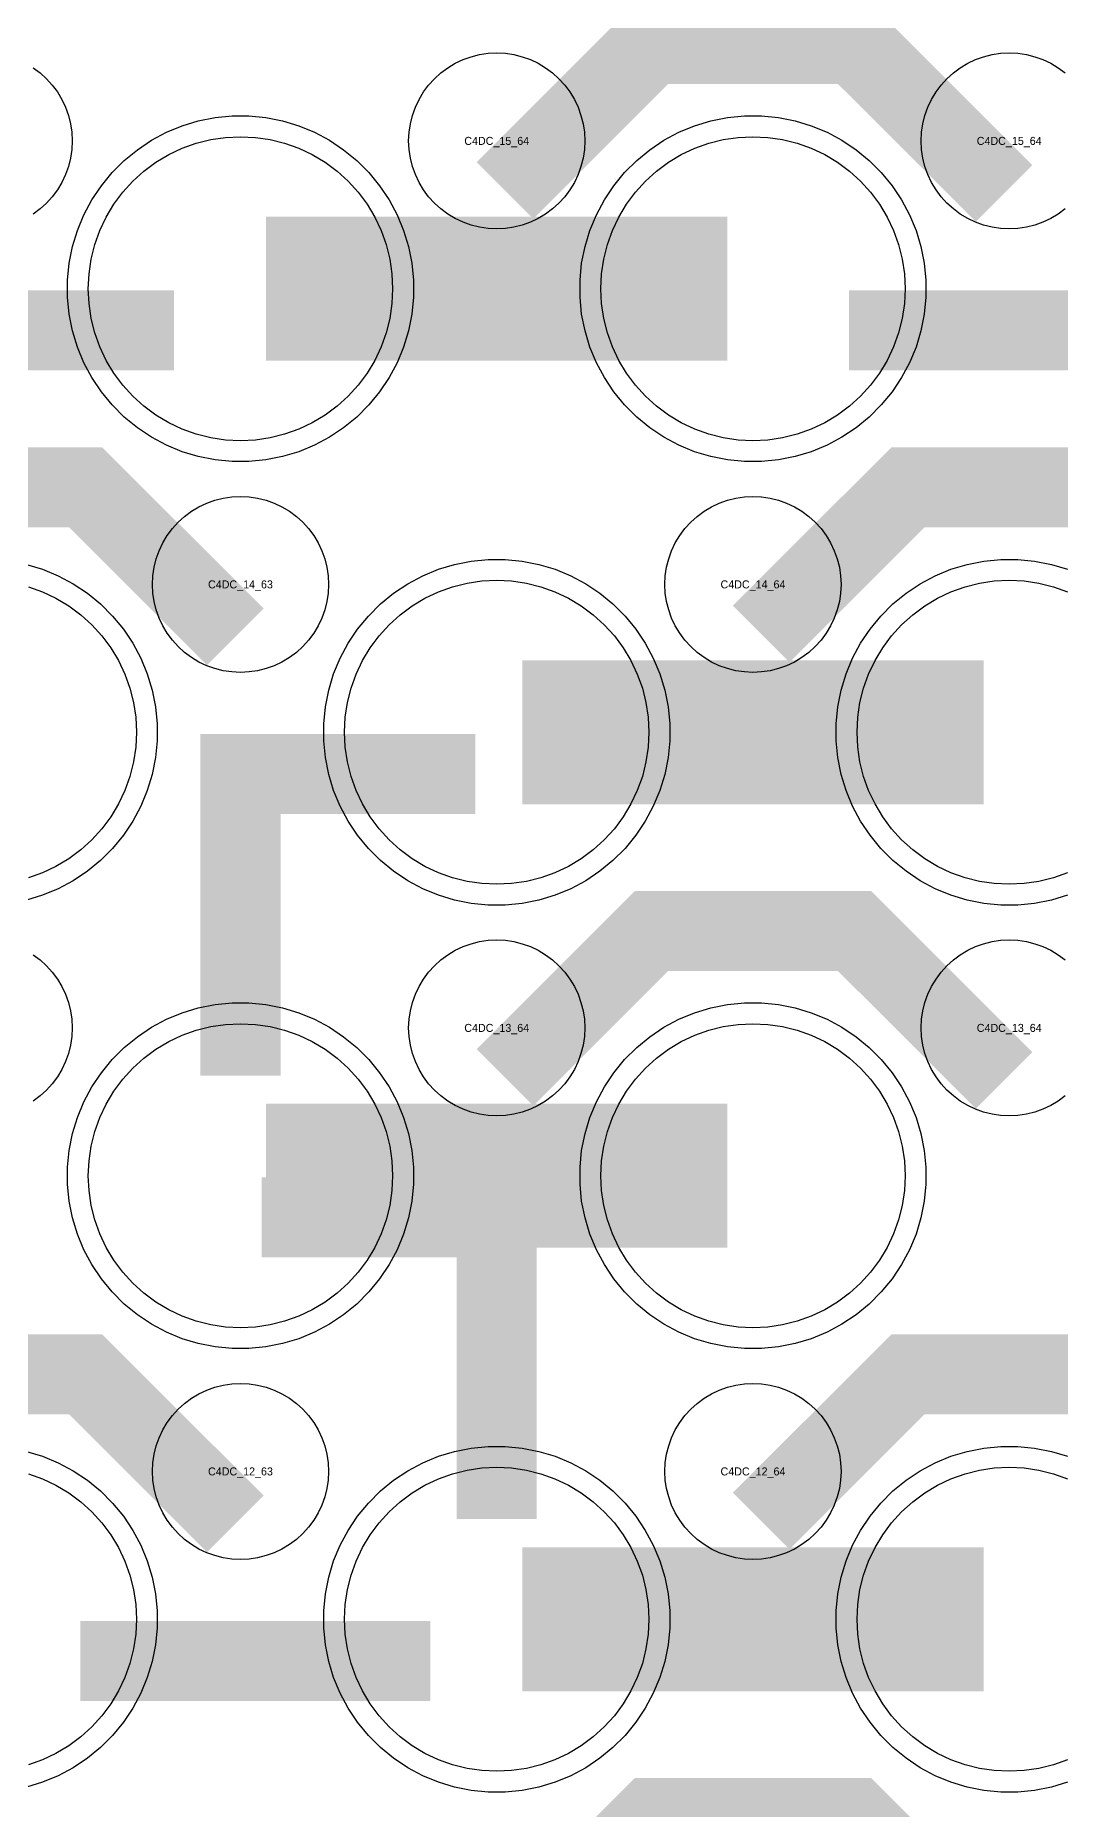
# Model space of a CAD drawing. Extents: x -11880 to 11880, y -14992 to 14992.
# Drawn here: x 8336 to 8656, y -13236 to -12682 of the extents above; entities that cross this region are included whole.
import ezdxf
from ezdxf.enums import TextEntityAlignment as Align

# ---------------------------------------------------------------- set-up
doc = ezdxf.new("R2010")
doc.units = 0
doc.header["$MEASUREMENT"] = 0
for name, color, linetype in [('GDS_775_DT_237', 138, 'CONTINUOUS'), ('RDL1_FS', 34, 'CONTINUOUS'), ('RDL_BS', 160, 'CONTINUOUS')]:
    doc.layers.add(name, color=color, linetype=linetype)

msp = doc.modelspace()

# ---------------------------------------------------------------- linework, layer by layer
at = {"layer": 'RDL1_FS'}
for points in [[(8400, -12808.614), (8395.343, -12808.385), (8390.732, -12807.701), (8386.209, -12806.569), (8381.819, -12804.997), (8377.605, -12803.005), (8373.605, -12800.607), (8369.86, -12797.829), (8366.406, -12794.699), (8363.276, -12791.245), (8360.498, -12787.5), (8358.1, -12783.5), (8356.108, -12779.286), (8354.536, -12774.896), (8353.404, -12770.373), (8352.72, -12765.762), (8352.491, -12761.105), (8352.72, -12756.448), (8353.404, -12751.837), (8354.536, -12747.314), (8356.108, -12742.924), (8358.1, -12738.71), (8360.498, -12734.71), (8363.276, -12730.965), (8366.406, -12727.511), (8369.86, -12724.381), (8373.605, -12721.603), (8377.605, -12719.205), (8381.819, -12717.213), (8386.209, -12715.641), (8390.732, -12714.509), (8395.343, -12713.825), (8400, -12713.596), (8404.657, -12713.825), (8409.268, -12714.509), (8413.791, -12715.641), (8418.181, -12717.213), (8422.395, -12719.205), (8426.395, -12721.603), (8430.14, -12724.381), (8433.594, -12727.511), (8436.724, -12730.965), (8439.502, -12734.71), (8441.9, -12738.71), (8443.892, -12742.924), (8445.464, -12747.314), (8446.596, -12751.837), (8447.28, -12756.448), (8447.509, -12761.105), (8447.28, -12765.762), (8446.596, -12770.373), (8445.464, -12774.896), (8443.892, -12779.286), (8441.9, -12783.5), (8439.502, -12787.5), (8436.724, -12791.245), (8433.594, -12794.699), (8430.14, -12797.829), (8426.395, -12800.607), (8422.395, -12803.005), (8418.181, -12804.997), (8413.791, -12806.569), (8409.268, -12807.701), (8404.657, -12808.385)], [(8560, -12808.614), (8555.343, -12808.385), (8550.732, -12807.701), (8546.209, -12806.569), (8541.819, -12804.997), (8537.605, -12803.005), (8533.605, -12800.607), (8529.86, -12797.829), (8526.406, -12794.699), (8523.276, -12791.245), (8520.498, -12787.5), (8518.1, -12783.5), (8516.108, -12779.286), (8514.536, -12774.896), (8513.404, -12770.373), (8512.72, -12765.762), (8512.491, -12761.105), (8512.72, -12756.448), (8513.404, -12751.837), (8514.536, -12747.314), (8516.108, -12742.924), (8518.1, -12738.71), (8520.498, -12734.71), (8523.276, -12730.965), (8526.406, -12727.511), (8529.86, -12724.381), (8533.605, -12721.603), (8537.605, -12719.205), (8541.819, -12717.213), (8546.209, -12715.641), (8550.732, -12714.509), (8555.343, -12713.825), (8560, -12713.596), (8564.657, -12713.825), (8569.268, -12714.509), (8573.791, -12715.641), (8578.181, -12717.213), (8582.395, -12719.205), (8586.395, -12721.603), (8590.14, -12724.381), (8593.594, -12727.511), (8596.724, -12730.965), (8599.502, -12734.71), (8601.9, -12738.71), (8603.892, -12742.924), (8605.464, -12747.314), (8606.596, -12751.837), (8607.28, -12756.448), (8607.509, -12761.105), (8607.28, -12765.762), (8606.596, -12770.373), (8605.464, -12774.896), (8603.892, -12779.286), (8601.9, -12783.5), (8599.502, -12787.5), (8596.724, -12791.245), (8593.594, -12794.699), (8590.14, -12797.829), (8586.395, -12800.607), (8582.395, -12803.005), (8578.181, -12804.997), (8573.791, -12806.569), (8569.268, -12807.701), (8564.657, -12808.385)]]:
    msp.add_lwpolyline(points, close=True, dxfattribs=at)
for points in [[(8408.002, -12761.105, 45, 45, 0), (8480.002, -12761.105, 45, 45, 0)], [(8480.002, -12761.105, 45, 45, 0), (8552.002, -12761.105, 45, 45, 0)]]:
    msp.add_lwpolyline(points, format="xyseb", dxfattribs=at)
at = {"layer": 'RDL1_FS', "color": 241, "true_color": 0xf7abae}
for points in [[(8480, -12947.174), (8475.343, -12946.945), (8470.732, -12946.261), (8466.209, -12945.129), (8461.819, -12943.557), (8457.605, -12941.565), (8453.605, -12939.167), (8449.86, -12936.389), (8446.406, -12933.259), (8443.276, -12929.805), (8440.498, -12926.06), (8438.1, -12922.06), (8436.108, -12917.846), (8434.536, -12913.456), (8433.404, -12908.933), (8432.72, -12904.322), (8432.491, -12899.665), (8432.72, -12895.008), (8433.404, -12890.397), (8434.536, -12885.874), (8436.108, -12881.484), (8438.1, -12877.27), (8440.498, -12873.27), (8443.276, -12869.525), (8446.406, -12866.071), (8449.86, -12862.941), (8453.605, -12860.163), (8457.605, -12857.765), (8461.819, -12855.773), (8466.209, -12854.201), (8470.732, -12853.069), (8475.343, -12852.385), (8480, -12852.156), (8484.657, -12852.385), (8489.268, -12853.069), (8493.791, -12854.201), (8498.181, -12855.773), (8502.395, -12857.765), (8506.395, -12860.163), (8510.14, -12862.941), (8513.594, -12866.071), (8516.724, -12869.525), (8519.502, -12873.27), (8521.9, -12877.27), (8523.892, -12881.484), (8525.464, -12885.874), (8526.596, -12890.397), (8527.28, -12895.008), (8527.509, -12899.665), (8527.28, -12904.322), (8526.596, -12908.933), (8525.464, -12913.456), (8523.892, -12917.846), (8521.9, -12922.06), (8519.502, -12926.06), (8516.724, -12929.805), (8513.594, -12933.259), (8510.14, -12936.389), (8506.395, -12939.167), (8502.395, -12941.565), (8498.181, -12943.557), (8493.791, -12945.129), (8489.268, -12946.261), (8484.657, -12946.945)], [(8400, -13085.739), (8395.343, -13085.51), (8390.732, -13084.826), (8386.209, -13083.694), (8381.819, -13082.122), (8377.605, -13080.13), (8373.605, -13077.732), (8369.86, -13074.954), (8366.406, -13071.824), (8363.276, -13068.37), (8360.498, -13064.625), (8358.1, -13060.625), (8356.108, -13056.411), (8354.536, -13052.021), (8353.404, -13047.498), (8352.72, -13042.887), (8352.491, -13038.23), (8352.72, -13033.573), (8353.404, -13028.962), (8354.536, -13024.439), (8356.108, -13020.049), (8358.1, -13015.835), (8360.498, -13011.835), (8363.276, -13008.09), (8366.406, -13004.636), (8369.86, -13001.506), (8373.605, -12998.728), (8377.605, -12996.33), (8381.819, -12994.338), (8386.209, -12992.766), (8390.732, -12991.634), (8395.343, -12990.95), (8400, -12990.721), (8404.657, -12990.95), (8409.268, -12991.634), (8413.791, -12992.766), (8418.181, -12994.338), (8422.395, -12996.33), (8426.395, -12998.728), (8430.14, -13001.506), (8433.594, -13004.636), (8436.724, -13008.09), (8439.502, -13011.835), (8441.9, -13015.835), (8443.892, -13020.049), (8445.464, -13024.439), (8446.596, -13028.962), (8447.28, -13033.573), (8447.509, -13038.23), (8447.28, -13042.887), (8446.596, -13047.498), (8445.464, -13052.021), (8443.892, -13056.411), (8441.9, -13060.625), (8439.502, -13064.625), (8436.724, -13068.37), (8433.594, -13071.824), (8430.14, -13074.954), (8426.395, -13077.732), (8422.395, -13080.13), (8418.181, -13082.122), (8413.791, -13083.694), (8409.268, -13084.826), (8404.657, -13085.51)], [(8560, -13085.739), (8555.343, -13085.51), (8550.732, -13084.826), (8546.209, -13083.694), (8541.819, -13082.122), (8537.605, -13080.13), (8533.605, -13077.732), (8529.86, -13074.954), (8526.406, -13071.824), (8523.276, -13068.37), (8520.498, -13064.625), (8518.1, -13060.625), (8516.108, -13056.411), (8514.536, -13052.021), (8513.404, -13047.498), (8512.72, -13042.887), (8512.491, -13038.23), (8512.72, -13033.573), (8513.404, -13028.962), (8514.536, -13024.439), (8516.108, -13020.049), (8518.1, -13015.835), (8520.498, -13011.835), (8523.276, -13008.09), (8526.406, -13004.636), (8529.86, -13001.506), (8533.605, -12998.728), (8537.605, -12996.33), (8541.819, -12994.338), (8546.209, -12992.766), (8550.732, -12991.634), (8555.343, -12990.95), (8560, -12990.721), (8564.657, -12990.95), (8569.268, -12991.634), (8573.791, -12992.766), (8578.181, -12994.338), (8582.395, -12996.33), (8586.395, -12998.728), (8590.14, -13001.506), (8593.594, -13004.636), (8596.724, -13008.09), (8599.502, -13011.835), (8601.9, -13015.835), (8603.892, -13020.049), (8605.464, -13024.439), (8606.596, -13028.962), (8607.28, -13033.573), (8607.509, -13038.23), (8607.28, -13042.887), (8606.596, -13047.498), (8605.464, -13052.021), (8603.892, -13056.411), (8601.9, -13060.625), (8599.502, -13064.625), (8596.724, -13068.37), (8593.594, -13071.824), (8590.14, -13074.954), (8586.395, -13077.732), (8582.395, -13080.13), (8578.181, -13082.122), (8573.791, -13083.694), (8569.268, -13084.826), (8564.657, -13085.51)], [(8480, -13224.304), (8475.343, -13224.075), (8470.732, -13223.391), (8466.209, -13222.259), (8461.819, -13220.687), (8457.605, -13218.695), (8453.605, -13216.297), (8449.86, -13213.519), (8446.406, -13210.389), (8443.276, -13206.935), (8440.498, -13203.19), (8438.1, -13199.19), (8436.108, -13194.976), (8434.536, -13190.586), (8433.404, -13186.063), (8432.72, -13181.452), (8432.491, -13176.795), (8432.72, -13172.138), (8433.404, -13167.527), (8434.536, -13163.004), (8436.108, -13158.614), (8438.1, -13154.4), (8440.498, -13150.4), (8443.276, -13146.655), (8446.406, -13143.201), (8449.86, -13140.071), (8453.605, -13137.293), (8457.605, -13134.895), (8461.819, -13132.903), (8466.209, -13131.331), (8470.732, -13130.199), (8475.343, -13129.515), (8480, -13129.286), (8484.657, -13129.515), (8489.268, -13130.199), (8493.791, -13131.331), (8498.181, -13132.903), (8502.395, -13134.895), (8506.395, -13137.293), (8510.14, -13140.071), (8513.594, -13143.201), (8516.724, -13146.655), (8519.502, -13150.4), (8521.9, -13154.4), (8523.892, -13158.614), (8525.464, -13163.004), (8526.596, -13167.527), (8527.28, -13172.138), (8527.509, -13176.795), (8527.28, -13181.452), (8526.596, -13186.063), (8525.464, -13190.586), (8523.892, -13194.976), (8521.9, -13199.19), (8519.502, -13203.19), (8516.724, -13206.935), (8513.594, -13210.389), (8510.14, -13213.519), (8506.395, -13216.297), (8502.395, -13218.695), (8498.181, -13220.687), (8493.791, -13222.259), (8489.268, -13223.391), (8484.657, -13224.075)]]:
    msp.add_lwpolyline(points, close=True, dxfattribs=at)
for points in [[(8658.181, -12943.557), (8653.791, -12945.129), (8649.268, -12946.261), (8644.657, -12946.945), (8640, -12947.174), (8635.343, -12946.945), (8630.732, -12946.261), (8626.209, -12945.129), (8621.819, -12943.557), (8617.605, -12941.565), (8613.605, -12939.167), (8609.86, -12936.389), (8606.406, -12933.259), (8603.276, -12929.805), (8600.498, -12926.06), (8598.1, -12922.06), (8596.108, -12917.846), (8594.536, -12913.456), (8593.404, -12908.933), (8592.72, -12904.322), (8592.491, -12899.665), (8592.72, -12895.008), (8593.404, -12890.397), (8594.536, -12885.874), (8596.108, -12881.484), (8598.1, -12877.27), (8600.498, -12873.27), (8603.276, -12869.525), (8606.406, -12866.071), (8609.86, -12862.941), (8613.605, -12860.163), (8617.605, -12857.765), (8621.819, -12855.773), (8626.209, -12854.201), (8630.732, -12853.069), (8635.343, -12852.385), (8640, -12852.156), (8644.657, -12852.385), (8649.268, -12853.069), (8653.791, -12854.201), (8658.181, -12855.773)], [(8658.181, -13220.687), (8653.791, -13222.259), (8649.268, -13223.391), (8644.657, -13224.075), (8640, -13224.304), (8635.343, -13224.075), (8630.732, -13223.391), (8626.209, -13222.259), (8621.819, -13220.687), (8617.605, -13218.695), (8613.605, -13216.297), (8609.86, -13213.519), (8606.406, -13210.389), (8603.276, -13206.935), (8600.498, -13203.19), (8598.1, -13199.19), (8596.108, -13194.976), (8594.536, -13190.586), (8593.404, -13186.063), (8592.72, -13181.452), (8592.491, -13176.795), (8592.72, -13172.138), (8593.404, -13167.527), (8594.536, -13163.004), (8596.108, -13158.614), (8598.1, -13154.4), (8600.498, -13150.4), (8603.276, -13146.655), (8606.406, -13143.201), (8609.86, -13140.071), (8613.605, -13137.293), (8617.605, -13134.895), (8621.819, -13132.903), (8626.209, -13131.331), (8630.732, -13130.199), (8635.343, -13129.515), (8640, -13129.286), (8644.657, -13129.515), (8649.268, -13130.199), (8653.791, -13131.331), (8658.181, -13132.903)], [(8333.791, -13131.331), (8338.181, -13132.903), (8342.395, -13134.895), (8346.395, -13137.293), (8350.14, -13140.071), (8353.594, -13143.201), (8356.724, -13146.655), (8359.502, -13150.4), (8361.9, -13154.4), (8363.892, -13158.614), (8365.464, -13163.004), (8366.596, -13167.527), (8367.28, -13172.138), (8367.509, -13176.795), (8367.28, -13181.452), (8366.596, -13186.063), (8365.464, -13190.586), (8363.892, -13194.976), (8361.9, -13199.19), (8359.502, -13203.19), (8356.724, -13206.935), (8353.594, -13210.389), (8350.14, -13213.519), (8346.395, -13216.297), (8342.395, -13218.695), (8338.181, -13220.687), (8333.791, -13222.259)]]:
    msp.add_lwpolyline(points, dxfattribs=at)
at = {"layer": 'RDL1_FS'}
msp.add_lwpolyline([(8333.791, -12854.201), (8338.181, -12855.773), (8342.395, -12857.765), (8346.395, -12860.163), (8350.14, -12862.941), (8353.594, -12866.071), (8356.724, -12869.525), (8359.502, -12873.27), (8361.9, -12877.27), (8363.892, -12881.484), (8365.464, -12885.874), (8366.596, -12890.397), (8367.28, -12895.008), (8367.509, -12899.665), (8367.28, -12904.322), (8366.596, -12908.933), (8365.464, -12913.456), (8363.892, -12917.846), (8361.9, -12922.06), (8359.502, -12926.06), (8356.724, -12929.805), (8353.594, -12933.259), (8350.14, -12936.389), (8346.395, -12939.167), (8342.395, -12941.565), (8338.181, -12943.557), (8333.791, -12945.129)], dxfattribs=at)
at = {"layer": 'RDL1_FS', "color": 241, "true_color": 0xf7abae}
for points in [[(8488.002, -12899.665, 45, 45, 0), (8560.002, -12899.665, 45, 45, 0)], [(8560.002, -12899.665, 45, 45, 0), (8632.002, -12899.665, 45, 45, 0)], [(8408.002, -13038.23, 45, 45, 0), (8480.002, -13038.23, 45, 45, 0)], [(8480.002, -13038.23, 45, 45, 0), (8552.002, -13038.23, 45, 45, 0)], [(8488.002, -13176.795, 45, 45, 0), (8560.002, -13176.795, 45, 45, 0)], [(8560.002, -13176.795, 45, 45, 0), (8632.002, -13176.795, 45, 45, 0)]]:
    msp.add_lwpolyline(points, format="xyseb", dxfattribs=at)
at = {"layer": 'RDL_BS'}
for points in [[(8482.562, -12730.419, 25, 25, 0), (8528.377, -12684.604, 25, 25, 0), (8561.93, -12684.604, 25, 25, 0)], [(8638.401, -12731.318, 25, 25, 0), (8591.687, -12684.604, 25, 25, 0), (8561.929, -12684.604, 25, 25, 0)], [(8270.016, -12774.118, 25, 25, 0), (8379.281, -12774.118, 25, 25, 0)], [(8590.016, -12774.118, 25, 25, 0), (8699.281, -12774.118, 25, 25, 0)], [(8398.401, -12869.878, 25, 25, 0), (8351.687, -12823.164, 25, 25, 0), (8321.929, -12823.164, 25, 25, 0)], [(8562.562, -12868.979, 25, 25, 0), (8608.377, -12823.164, 25, 25, 0), (8641.93, -12823.164, 25, 25, 0)], [(8718.401, -12869.878, 25, 25, 0), (8671.687, -12823.164, 25, 25, 0), (8641.929, -12823.164, 25, 25, 0)], [(8482.562, -13007.544, 25, 25, 0), (8528.377, -12961.729, 25, 25, 0), (8561.93, -12961.729, 25, 25, 0)], [(8638.401, -13008.443, 25, 25, 0), (8591.687, -12961.729, 25, 25, 0), (8561.929, -12961.729, 25, 25, 0)], [(8480, -13069.212, 25, 25, 0), (8480, -13114.832, 25, 25, 0)], [(8398.401, -13147.008, 25, 25, 0), (8351.687, -13100.294, 25, 25, 0), (8321.929, -13100.294, 25, 25, 0)], [(8562.562, -13146.109, 25, 25, 0), (8608.377, -13100.294, 25, 25, 0), (8641.93, -13100.294, 25, 25, 0)], [(8718.401, -13147.008, 25, 25, 0), (8671.687, -13100.294, 25, 25, 0), (8641.929, -13100.294, 25, 25, 0)], [(8482.562, -13284.674, 25, 25, 0), (8528.377, -13238.859, 25, 25, 0), (8561.93, -13238.859, 25, 25, 0)], [(8638.401, -13285.573, 25, 25, 0), (8591.687, -13238.859, 25, 25, 0), (8561.929, -13238.859, 25, 25, 0)]]:
    msp.add_lwpolyline(points, format="xyseb", dxfattribs=at)
for points in [[(8335.28, -12692.06), (8337.443, -12693.663), (8339.442, -12695.475), (8341.254, -12697.474), (8342.857, -12699.637), (8344.25, -12701.961), (8345.402, -12704.398), (8346.309, -12706.933), (8346.966, -12709.552), (8347.362, -12712.224), (8347.494, -12714.917), (8347.362, -12717.61), (8346.966, -12720.282), (8346.309, -12722.901), (8345.402, -12725.436), (8344.25, -12727.873), (8342.857, -12730.197), (8341.254, -12732.36), (8339.442, -12734.359), (8337.443, -12736.171), (8335.28, -12737.774)], [(8657.443, -12736.171), (8655.28, -12737.774), (8652.956, -12739.167), (8650.519, -12740.319), (8647.984, -12741.226), (8645.365, -12741.883), (8642.693, -12742.279), (8640, -12742.411), (8637.307, -12742.279), (8634.635, -12741.883), (8632.016, -12741.226), (8629.481, -12740.319), (8627.044, -12739.167), (8624.72, -12737.774), (8622.557, -12736.171), (8620.558, -12734.359), (8618.746, -12732.36), (8617.143, -12730.197), (8615.75, -12727.873), (8614.598, -12725.436), (8613.691, -12722.901), (8613.034, -12720.282), (8612.638, -12717.61), (8612.506, -12714.917), (8612.638, -12712.224), (8613.034, -12709.552), (8613.691, -12706.933), (8614.598, -12704.398), (8615.75, -12701.961), (8617.143, -12699.637), (8618.746, -12697.474), (8620.558, -12695.475), (8622.557, -12693.663), (8624.72, -12692.06), (8627.044, -12690.667), (8629.481, -12689.515), (8632.016, -12688.608), (8634.635, -12687.951), (8637.307, -12687.555), (8640, -12687.423), (8642.693, -12687.555), (8645.365, -12687.951), (8647.984, -12688.608), (8650.519, -12689.515), (8652.956, -12690.667), (8655.28, -12692.06), (8657.443, -12693.663)], [(8333.165, -12847.228), (8338.205, -12848.759), (8343.115, -12850.79), (8347.777, -12853.282), (8352.191, -12856.229), (8356.292, -12859.591), (8360.074, -12863.373), (8363.436, -12867.474), (8366.383, -12871.888), (8368.875, -12876.55), (8370.906, -12881.46), (8372.437, -12886.5), (8373.483, -12891.727), (8374, -12897.021), (8374, -12902.309), (8373.483, -12907.603), (8372.437, -12912.83), (8370.906, -12917.87), (8368.875, -12922.78), (8366.383, -12927.442), (8363.436, -12931.856), (8360.074, -12935.957), (8356.292, -12939.739), (8352.191, -12943.101), (8347.777, -12946.048), (8343.115, -12948.54), (8338.205, -12950.571), (8333.165, -12952.102)], [(8335.28, -12969.185), (8337.443, -12970.788), (8339.442, -12972.6), (8341.254, -12974.599), (8342.857, -12976.762), (8344.25, -12979.086), (8345.402, -12981.523), (8346.309, -12984.058), (8346.966, -12986.677), (8347.362, -12989.349), (8347.494, -12992.042), (8347.362, -12994.735), (8346.966, -12997.407), (8346.309, -13000.026), (8345.402, -13002.561), (8344.25, -13004.998), (8342.857, -13007.322), (8341.254, -13009.485), (8339.442, -13011.484), (8337.443, -13013.296), (8335.28, -13014.899)], [(8657.443, -13013.296), (8655.28, -13014.899), (8652.956, -13016.292), (8650.519, -13017.444), (8647.984, -13018.351), (8645.365, -13019.008), (8642.693, -13019.404), (8640, -13019.536), (8637.307, -13019.404), (8634.635, -13019.008), (8632.016, -13018.351), (8629.481, -13017.444), (8627.044, -13016.292), (8624.72, -13014.899), (8622.557, -13013.296), (8620.558, -13011.484), (8618.746, -13009.485), (8617.143, -13007.322), (8615.75, -13004.998), (8614.598, -13002.561), (8613.691, -13000.026), (8613.034, -12997.407), (8612.638, -12994.735), (8612.506, -12992.042), (8612.638, -12989.349), (8613.034, -12986.677), (8613.691, -12984.058), (8614.598, -12981.523), (8615.75, -12979.086), (8617.143, -12976.762), (8618.746, -12974.599), (8620.558, -12972.6), (8622.557, -12970.788), (8624.72, -12969.185), (8627.044, -12967.792), (8629.481, -12966.64), (8632.016, -12965.733), (8634.635, -12965.076), (8637.307, -12964.68), (8640, -12964.548), (8642.693, -12964.68), (8645.365, -12965.076), (8647.984, -12965.733), (8650.519, -12966.64), (8652.956, -12967.792), (8655.28, -12969.185), (8657.443, -12970.788)]]:
    msp.add_lwpolyline(points, dxfattribs=at)
for points in [[(8480, -12742.411), (8477.307, -12742.279), (8474.635, -12741.883), (8472.016, -12741.226), (8469.481, -12740.319), (8467.044, -12739.167), (8464.72, -12737.774), (8462.557, -12736.171), (8460.558, -12734.359), (8458.746, -12732.36), (8457.143, -12730.197), (8455.75, -12727.873), (8454.598, -12725.436), (8453.691, -12722.901), (8453.034, -12720.282), (8452.638, -12717.61), (8452.506, -12714.917), (8452.638, -12712.224), (8453.034, -12709.552), (8453.691, -12706.933), (8454.598, -12704.398), (8455.75, -12701.961), (8457.143, -12699.637), (8458.746, -12697.474), (8460.558, -12695.475), (8462.557, -12693.663), (8464.72, -12692.06), (8467.044, -12690.667), (8469.481, -12689.515), (8472.016, -12688.608), (8474.635, -12687.951), (8477.307, -12687.555), (8480, -12687.423), (8482.693, -12687.555), (8485.365, -12687.951), (8487.984, -12688.608), (8490.519, -12689.515), (8492.956, -12690.667), (8495.28, -12692.06), (8497.443, -12693.663), (8499.442, -12695.475), (8501.254, -12697.474), (8502.857, -12699.637), (8504.25, -12701.961), (8505.402, -12704.398), (8506.309, -12706.933), (8506.966, -12709.552), (8507.362, -12712.224), (8507.494, -12714.917), (8507.362, -12717.61), (8506.966, -12720.282), (8506.309, -12722.901), (8505.402, -12725.436), (8504.25, -12727.873), (8502.857, -12730.197), (8501.254, -12732.36), (8499.442, -12734.359), (8497.443, -12736.171), (8495.28, -12737.774), (8492.956, -12739.167), (8490.519, -12740.319), (8487.984, -12741.226), (8485.365, -12741.883), (8482.693, -12742.279)], [(8397.356, -12815.105), (8392.062, -12814.588), (8386.835, -12813.542), (8381.795, -12812.011), (8376.885, -12809.98), (8372.223, -12807.488), (8367.809, -12804.541), (8363.708, -12801.179), (8359.926, -12797.397), (8356.564, -12793.296), (8353.617, -12788.882), (8351.125, -12784.22), (8349.094, -12779.31), (8347.563, -12774.27), (8346.517, -12769.043), (8346, -12763.749), (8346, -12758.461), (8346.517, -12753.167), (8347.563, -12747.94), (8349.094, -12742.9), (8351.125, -12737.99), (8353.617, -12733.328), (8356.564, -12728.914), (8359.926, -12724.813), (8363.708, -12721.031), (8367.809, -12717.669), (8372.223, -12714.722), (8376.885, -12712.23), (8381.795, -12710.199), (8386.835, -12708.668), (8392.062, -12707.622), (8397.356, -12707.105), (8402.644, -12707.105), (8407.938, -12707.622), (8413.165, -12708.668), (8418.205, -12710.199), (8423.115, -12712.23), (8427.777, -12714.722), (8432.191, -12717.669), (8436.292, -12721.031), (8440.074, -12724.813), (8443.436, -12728.914), (8446.383, -12733.328), (8448.875, -12737.99), (8450.906, -12742.9), (8452.437, -12747.94), (8453.483, -12753.167), (8454, -12758.461), (8454, -12763.749), (8453.483, -12769.043), (8452.437, -12774.27), (8450.906, -12779.31), (8448.875, -12784.22), (8446.383, -12788.882), (8443.436, -12793.296), (8440.074, -12797.397), (8436.292, -12801.179), (8432.191, -12804.541), (8427.777, -12807.488), (8423.115, -12809.98), (8418.205, -12812.011), (8413.165, -12813.542), (8407.938, -12814.588), (8402.644, -12815.105)], [(8557.356, -12815.105), (8552.062, -12814.588), (8546.835, -12813.542), (8541.795, -12812.011), (8536.885, -12809.98), (8532.223, -12807.488), (8527.809, -12804.541), (8523.708, -12801.179), (8519.926, -12797.397), (8516.564, -12793.296), (8513.617, -12788.882), (8511.125, -12784.22), (8509.094, -12779.31), (8507.563, -12774.27), (8506.517, -12769.043), (8506, -12763.749), (8506, -12758.461), (8506.517, -12753.167), (8507.563, -12747.94), (8509.094, -12742.9), (8511.125, -12737.99), (8513.617, -12733.328), (8516.564, -12728.914), (8519.926, -12724.813), (8523.708, -12721.031), (8527.809, -12717.669), (8532.223, -12714.722), (8536.885, -12712.23), (8541.795, -12710.199), (8546.835, -12708.668), (8552.062, -12707.622), (8557.356, -12707.105), (8562.644, -12707.105), (8567.938, -12707.622), (8573.165, -12708.668), (8578.205, -12710.199), (8583.115, -12712.23), (8587.777, -12714.722), (8592.191, -12717.669), (8596.292, -12721.031), (8600.074, -12724.813), (8603.436, -12728.914), (8606.383, -12733.328), (8608.875, -12737.99), (8610.906, -12742.9), (8612.437, -12747.94), (8613.483, -12753.167), (8614, -12758.461), (8614, -12763.749), (8613.483, -12769.043), (8612.437, -12774.27), (8610.906, -12779.31), (8608.875, -12784.22), (8606.383, -12788.882), (8603.436, -12793.296), (8600.074, -12797.397), (8596.292, -12801.179), (8592.191, -12804.541), (8587.777, -12807.488), (8583.115, -12809.98), (8578.205, -12812.011), (8573.165, -12813.542), (8567.938, -12814.588), (8562.644, -12815.105)], [(8400, -12880.971), (8397.307, -12880.839), (8394.635, -12880.443), (8392.016, -12879.786), (8389.481, -12878.879), (8387.044, -12877.727), (8384.72, -12876.334), (8382.557, -12874.731), (8380.558, -12872.919), (8378.746, -12870.92), (8377.143, -12868.757), (8375.75, -12866.433), (8374.598, -12863.996), (8373.691, -12861.461), (8373.034, -12858.842), (8372.638, -12856.17), (8372.506, -12853.477), (8372.638, -12850.784), (8373.034, -12848.112), (8373.691, -12845.493), (8374.598, -12842.958), (8375.75, -12840.521), (8377.143, -12838.197), (8378.746, -12836.034), (8380.558, -12834.035), (8382.557, -12832.223), (8384.72, -12830.62), (8387.044, -12829.227), (8389.481, -12828.075), (8392.016, -12827.168), (8394.635, -12826.511), (8397.307, -12826.115), (8400, -12825.983), (8402.693, -12826.115), (8405.365, -12826.511), (8407.984, -12827.168), (8410.519, -12828.075), (8412.956, -12829.227), (8415.28, -12830.62), (8417.443, -12832.223), (8419.442, -12834.035), (8421.254, -12836.034), (8422.857, -12838.197), (8424.25, -12840.521), (8425.402, -12842.958), (8426.309, -12845.493), (8426.966, -12848.112), (8427.362, -12850.784), (8427.494, -12853.477), (8427.362, -12856.17), (8426.966, -12858.842), (8426.309, -12861.461), (8425.402, -12863.996), (8424.25, -12866.433), (8422.857, -12868.757), (8421.254, -12870.92), (8419.442, -12872.919), (8417.443, -12874.731), (8415.28, -12876.334), (8412.956, -12877.727), (8410.519, -12878.879), (8407.984, -12879.786), (8405.365, -12880.443), (8402.693, -12880.839)], [(8560, -12880.971), (8557.307, -12880.839), (8554.635, -12880.443), (8552.016, -12879.786), (8549.481, -12878.879), (8547.044, -12877.727), (8544.72, -12876.334), (8542.557, -12874.731), (8540.558, -12872.919), (8538.746, -12870.92), (8537.143, -12868.757), (8535.75, -12866.433), (8534.598, -12863.996), (8533.691, -12861.461), (8533.034, -12858.842), (8532.638, -12856.17), (8532.506, -12853.477), (8532.638, -12850.784), (8533.034, -12848.112), (8533.691, -12845.493), (8534.598, -12842.958), (8535.75, -12840.521), (8537.143, -12838.197), (8538.746, -12836.034), (8540.558, -12834.035), (8542.557, -12832.223), (8544.72, -12830.62), (8547.044, -12829.227), (8549.481, -12828.075), (8552.016, -12827.168), (8554.635, -12826.511), (8557.307, -12826.115), (8560, -12825.983), (8562.693, -12826.115), (8565.365, -12826.511), (8567.984, -12827.168), (8570.519, -12828.075), (8572.956, -12829.227), (8575.28, -12830.62), (8577.443, -12832.223), (8579.442, -12834.035), (8581.254, -12836.034), (8582.857, -12838.197), (8584.25, -12840.521), (8585.402, -12842.958), (8586.309, -12845.493), (8586.966, -12848.112), (8587.362, -12850.784), (8587.494, -12853.477), (8587.362, -12856.17), (8586.966, -12858.842), (8586.309, -12861.461), (8585.402, -12863.996), (8584.25, -12866.433), (8582.857, -12868.757), (8581.254, -12870.92), (8579.442, -12872.919), (8577.443, -12874.731), (8575.28, -12876.334), (8572.956, -12877.727), (8570.519, -12878.879), (8567.984, -12879.786), (8565.365, -12880.443), (8562.693, -12880.839)], [(8480, -13019.536), (8477.307, -13019.404), (8474.635, -13019.008), (8472.016, -13018.351), (8469.481, -13017.444), (8467.044, -13016.292), (8464.72, -13014.899), (8462.557, -13013.296), (8460.558, -13011.484), (8458.746, -13009.485), (8457.143, -13007.322), (8455.75, -13004.998), (8454.598, -13002.561), (8453.691, -13000.026), (8453.034, -12997.407), (8452.638, -12994.735), (8452.506, -12992.042), (8452.638, -12989.349), (8453.034, -12986.677), (8453.691, -12984.058), (8454.598, -12981.523), (8455.75, -12979.086), (8457.143, -12976.762), (8458.746, -12974.599), (8460.558, -12972.6), (8462.557, -12970.788), (8464.72, -12969.185), (8467.044, -12967.792), (8469.481, -12966.64), (8472.016, -12965.733), (8474.635, -12965.076), (8477.307, -12964.68), (8480, -12964.548), (8482.693, -12964.68), (8485.365, -12965.076), (8487.984, -12965.733), (8490.519, -12966.64), (8492.956, -12967.792), (8495.28, -12969.185), (8497.443, -12970.788), (8499.442, -12972.6), (8501.254, -12974.599), (8502.857, -12976.762), (8504.25, -12979.086), (8505.402, -12981.523), (8506.309, -12984.058), (8506.966, -12986.677), (8507.362, -12989.349), (8507.494, -12992.042), (8507.362, -12994.735), (8506.966, -12997.407), (8506.309, -13000.026), (8505.402, -13002.561), (8504.25, -13004.998), (8502.857, -13007.322), (8501.254, -13009.485), (8499.442, -13011.484), (8497.443, -13013.296), (8495.28, -13014.899), (8492.956, -13016.292), (8490.519, -13017.444), (8487.984, -13018.351), (8485.365, -13019.008), (8482.693, -13019.404)], [(8400, -13158.101), (8397.307, -13157.969), (8394.635, -13157.573), (8392.016, -13156.916), (8389.481, -13156.009), (8387.044, -13154.857), (8384.72, -13153.464), (8382.557, -13151.861), (8380.558, -13150.049), (8378.746, -13148.05), (8377.143, -13145.887), (8375.75, -13143.563), (8374.598, -13141.126), (8373.691, -13138.591), (8373.034, -13135.972), (8372.638, -13133.3), (8372.506, -13130.607), (8372.638, -13127.914), (8373.034, -13125.242), (8373.691, -13122.623), (8374.598, -13120.088), (8375.75, -13117.651), (8377.143, -13115.327), (8378.746, -13113.164), (8380.558, -13111.165), (8382.557, -13109.353), (8384.72, -13107.75), (8387.044, -13106.357), (8389.481, -13105.205), (8392.016, -13104.298), (8394.635, -13103.641), (8397.307, -13103.245), (8400, -13103.113), (8402.693, -13103.245), (8405.365, -13103.641), (8407.984, -13104.298), (8410.519, -13105.205), (8412.956, -13106.357), (8415.28, -13107.75), (8417.443, -13109.353), (8419.442, -13111.165), (8421.254, -13113.164), (8422.857, -13115.327), (8424.25, -13117.651), (8425.402, -13120.088), (8426.309, -13122.623), (8426.966, -13125.242), (8427.362, -13127.914), (8427.494, -13130.607), (8427.362, -13133.3), (8426.966, -13135.972), (8426.309, -13138.591), (8425.402, -13141.126), (8424.25, -13143.563), (8422.857, -13145.887), (8421.254, -13148.05), (8419.442, -13150.049), (8417.443, -13151.861), (8415.28, -13153.464), (8412.956, -13154.857), (8410.519, -13156.009), (8407.984, -13156.916), (8405.365, -13157.573), (8402.693, -13157.969)], [(8560, -13158.101), (8557.307, -13157.969), (8554.635, -13157.573), (8552.016, -13156.916), (8549.481, -13156.009), (8547.044, -13154.857), (8544.72, -13153.464), (8542.557, -13151.861), (8540.558, -13150.049), (8538.746, -13148.05), (8537.143, -13145.887), (8535.75, -13143.563), (8534.598, -13141.126), (8533.691, -13138.591), (8533.034, -13135.972), (8532.638, -13133.3), (8532.506, -13130.607), (8532.638, -13127.914), (8533.034, -13125.242), (8533.691, -13122.623), (8534.598, -13120.088), (8535.75, -13117.651), (8537.143, -13115.327), (8538.746, -13113.164), (8540.558, -13111.165), (8542.557, -13109.353), (8544.72, -13107.75), (8547.044, -13106.357), (8549.481, -13105.205), (8552.016, -13104.298), (8554.635, -13103.641), (8557.307, -13103.245), (8560, -13103.113), (8562.693, -13103.245), (8565.365, -13103.641), (8567.984, -13104.298), (8570.519, -13105.205), (8572.956, -13106.357), (8575.28, -13107.75), (8577.443, -13109.353), (8579.442, -13111.165), (8581.254, -13113.164), (8582.857, -13115.327), (8584.25, -13117.651), (8585.402, -13120.088), (8586.309, -13122.623), (8586.966, -13125.242), (8587.362, -13127.914), (8587.494, -13130.607), (8587.362, -13133.3), (8586.966, -13135.972), (8586.309, -13138.591), (8585.402, -13141.126), (8584.25, -13143.563), (8582.857, -13145.887), (8581.254, -13148.05), (8579.442, -13150.049), (8577.443, -13151.861), (8575.28, -13153.464), (8572.956, -13154.857), (8570.519, -13156.009), (8567.984, -13156.916), (8565.365, -13157.573), (8562.693, -13157.969)]]:
    msp.add_lwpolyline(points, close=True, dxfattribs=at)
at = {"layer": 'RDL_BS', "color": 241, "true_color": 0xf7abae}
for points in [[(8477.356, -12953.665), (8472.062, -12953.148), (8466.835, -12952.102), (8461.795, -12950.571), (8456.885, -12948.54), (8452.223, -12946.048), (8447.809, -12943.101), (8443.708, -12939.739), (8439.926, -12935.957), (8436.564, -12931.856), (8433.617, -12927.442), (8431.125, -12922.78), (8429.094, -12917.87), (8427.563, -12912.83), (8426.517, -12907.603), (8426, -12902.309), (8426, -12897.021), (8426.517, -12891.727), (8427.563, -12886.5), (8429.094, -12881.46), (8431.125, -12876.55), (8433.617, -12871.888), (8436.564, -12867.474), (8439.926, -12863.373), (8443.708, -12859.591), (8447.809, -12856.229), (8452.223, -12853.282), (8456.885, -12850.79), (8461.795, -12848.759), (8466.835, -12847.228), (8472.062, -12846.182), (8477.356, -12845.665), (8482.644, -12845.665), (8487.938, -12846.182), (8493.165, -12847.228), (8498.205, -12848.759), (8503.115, -12850.79), (8507.777, -12853.282), (8512.191, -12856.229), (8516.292, -12859.591), (8520.074, -12863.373), (8523.436, -12867.474), (8526.383, -12871.888), (8528.875, -12876.55), (8530.906, -12881.46), (8532.437, -12886.5), (8533.483, -12891.727), (8534, -12897.021), (8534, -12902.309), (8533.483, -12907.603), (8532.437, -12912.83), (8530.906, -12917.87), (8528.875, -12922.78), (8526.383, -12927.442), (8523.436, -12931.856), (8520.074, -12935.957), (8516.292, -12939.739), (8512.191, -12943.101), (8507.777, -12946.048), (8503.115, -12948.54), (8498.205, -12950.571), (8493.165, -12952.102), (8487.938, -12953.148), (8482.644, -12953.665)], [(8397.356, -13092.23), (8392.062, -13091.713), (8386.835, -13090.667), (8381.795, -13089.136), (8376.885, -13087.105), (8372.223, -13084.613), (8367.809, -13081.666), (8363.708, -13078.304), (8359.926, -13074.522), (8356.564, -13070.421), (8353.617, -13066.007), (8351.125, -13061.345), (8349.094, -13056.435), (8347.563, -13051.395), (8346.517, -13046.168), (8346, -13040.874), (8346, -13035.586), (8346.517, -13030.292), (8347.563, -13025.065), (8349.094, -13020.025), (8351.125, -13015.115), (8353.617, -13010.453), (8356.564, -13006.039), (8359.926, -13001.938), (8363.708, -12998.156), (8367.809, -12994.794), (8372.223, -12991.847), (8376.885, -12989.355), (8381.795, -12987.324), (8386.835, -12985.793), (8392.062, -12984.747), (8397.356, -12984.23), (8402.644, -12984.23), (8407.938, -12984.747), (8413.165, -12985.793), (8418.205, -12987.324), (8423.115, -12989.355), (8427.777, -12991.847), (8432.191, -12994.794), (8436.292, -12998.156), (8440.074, -13001.938), (8443.436, -13006.039), (8446.383, -13010.453), (8448.875, -13015.115), (8450.906, -13020.025), (8452.437, -13025.065), (8453.483, -13030.292), (8454, -13035.586), (8454, -13040.874), (8453.483, -13046.168), (8452.437, -13051.395), (8450.906, -13056.435), (8448.875, -13061.345), (8446.383, -13066.007), (8443.436, -13070.421), (8440.074, -13074.522), (8436.292, -13078.304), (8432.191, -13081.666), (8427.777, -13084.613), (8423.115, -13087.105), (8418.205, -13089.136), (8413.165, -13090.667), (8407.938, -13091.713), (8402.644, -13092.23)], [(8557.356, -13092.23), (8552.062, -13091.713), (8546.835, -13090.667), (8541.795, -13089.136), (8536.885, -13087.105), (8532.223, -13084.613), (8527.809, -13081.666), (8523.708, -13078.304), (8519.926, -13074.522), (8516.564, -13070.421), (8513.617, -13066.007), (8511.125, -13061.345), (8509.094, -13056.435), (8507.563, -13051.395), (8506.517, -13046.168), (8506, -13040.874), (8506, -13035.586), (8506.517, -13030.292), (8507.563, -13025.065), (8509.094, -13020.025), (8511.125, -13015.115), (8513.617, -13010.453), (8516.564, -13006.039), (8519.926, -13001.938), (8523.708, -12998.156), (8527.809, -12994.794), (8532.223, -12991.847), (8536.885, -12989.355), (8541.795, -12987.324), (8546.835, -12985.793), (8552.062, -12984.747), (8557.356, -12984.23), (8562.644, -12984.23), (8567.938, -12984.747), (8573.165, -12985.793), (8578.205, -12987.324), (8583.115, -12989.355), (8587.777, -12991.847), (8592.191, -12994.794), (8596.292, -12998.156), (8600.074, -13001.938), (8603.436, -13006.039), (8606.383, -13010.453), (8608.875, -13015.115), (8610.906, -13020.025), (8612.437, -13025.065), (8613.483, -13030.292), (8614, -13035.586), (8614, -13040.874), (8613.483, -13046.168), (8612.437, -13051.395), (8610.906, -13056.435), (8608.875, -13061.345), (8606.383, -13066.007), (8603.436, -13070.421), (8600.074, -13074.522), (8596.292, -13078.304), (8592.191, -13081.666), (8587.777, -13084.613), (8583.115, -13087.105), (8578.205, -13089.136), (8573.165, -13090.667), (8567.938, -13091.713), (8562.644, -13092.23)], [(8477.356, -13230.795), (8472.062, -13230.278), (8466.835, -13229.232), (8461.795, -13227.701), (8456.885, -13225.67), (8452.223, -13223.178), (8447.809, -13220.231), (8443.708, -13216.869), (8439.926, -13213.087), (8436.564, -13208.986), (8433.617, -13204.572), (8431.125, -13199.91), (8429.094, -13195), (8427.563, -13189.96), (8426.517, -13184.733), (8426, -13179.439), (8426, -13174.151), (8426.517, -13168.857), (8427.563, -13163.63), (8429.094, -13158.59), (8431.125, -13153.68), (8433.617, -13149.018), (8436.564, -13144.604), (8439.926, -13140.503), (8443.708, -13136.721), (8447.809, -13133.359), (8452.223, -13130.412), (8456.885, -13127.92), (8461.795, -13125.889), (8466.835, -13124.358), (8472.062, -13123.312), (8477.356, -13122.795), (8482.644, -13122.795), (8487.938, -13123.312), (8493.165, -13124.358), (8498.205, -13125.889), (8503.115, -13127.92), (8507.777, -13130.412), (8512.191, -13133.359), (8516.292, -13136.721), (8520.074, -13140.503), (8523.436, -13144.604), (8526.383, -13149.018), (8528.875, -13153.68), (8530.906, -13158.59), (8532.437, -13163.63), (8533.483, -13168.857), (8534, -13174.151), (8534, -13179.439), (8533.483, -13184.733), (8532.437, -13189.96), (8530.906, -13195), (8528.875, -13199.91), (8526.383, -13204.572), (8523.436, -13208.986), (8520.074, -13213.087), (8516.292, -13216.869), (8512.191, -13220.231), (8507.777, -13223.178), (8503.115, -13225.67), (8498.205, -13227.701), (8493.165, -13229.232), (8487.938, -13230.278), (8482.644, -13230.795)]]:
    msp.add_lwpolyline(points, close=True, dxfattribs=at)
for points in [[(8658.205, -12950.571), (8653.165, -12952.102), (8647.938, -12953.148), (8642.644, -12953.665), (8637.356, -12953.665), (8632.062, -12953.148), (8626.835, -12952.102), (8621.795, -12950.571), (8616.885, -12948.54), (8612.223, -12946.048), (8607.809, -12943.101), (8603.708, -12939.739), (8599.926, -12935.957), (8596.564, -12931.856), (8593.617, -12927.442), (8591.125, -12922.78), (8589.094, -12917.87), (8587.563, -12912.83), (8586.517, -12907.603), (8586, -12902.309), (8586, -12897.021), (8586.517, -12891.727), (8587.563, -12886.5), (8589.094, -12881.46), (8591.125, -12876.55), (8593.617, -12871.888), (8596.564, -12867.474), (8599.926, -12863.373), (8603.708, -12859.591), (8607.809, -12856.229), (8612.223, -12853.282), (8616.885, -12850.79), (8621.795, -12848.759), (8626.835, -12847.228), (8632.062, -12846.182), (8637.356, -12845.665), (8642.644, -12845.665), (8647.938, -12846.182), (8653.165, -12847.228), (8658.205, -12848.759)], [(8333.165, -13124.358), (8338.205, -13125.889), (8343.115, -13127.92), (8347.777, -13130.412), (8352.191, -13133.359), (8356.292, -13136.721), (8360.074, -13140.503), (8363.436, -13144.604), (8366.383, -13149.018), (8368.875, -13153.68), (8370.906, -13158.59), (8372.437, -13163.63), (8373.483, -13168.857), (8374, -13174.151), (8374, -13179.439), (8373.483, -13184.733), (8372.437, -13189.96), (8370.906, -13195), (8368.875, -13199.91), (8366.383, -13204.572), (8363.436, -13208.986), (8360.074, -13213.087), (8356.292, -13216.869), (8352.191, -13220.231), (8347.777, -13223.178), (8343.115, -13225.67), (8338.205, -13227.701), (8333.165, -13229.232)], [(8658.205, -13227.701), (8653.165, -13229.232), (8647.938, -13230.278), (8642.644, -13230.795), (8637.356, -13230.795), (8632.062, -13230.278), (8626.835, -13229.232), (8621.795, -13227.701), (8616.885, -13225.67), (8612.223, -13223.178), (8607.809, -13220.231), (8603.708, -13216.869), (8599.926, -13213.087), (8596.564, -13208.986), (8593.617, -13204.572), (8591.125, -13199.91), (8589.094, -13195), (8587.563, -13189.96), (8586.517, -13184.733), (8586, -13179.439), (8586, -13174.151), (8586.517, -13168.857), (8587.563, -13163.63), (8589.094, -13158.59), (8591.125, -13153.68), (8593.617, -13149.018), (8596.564, -13144.604), (8599.926, -13140.503), (8603.708, -13136.721), (8607.809, -13133.359), (8612.223, -13130.412), (8616.885, -13127.92), (8621.795, -13125.889), (8626.835, -13124.358), (8632.062, -13123.312), (8637.356, -13122.795), (8642.644, -13122.795), (8647.938, -13123.312), (8653.165, -13124.358), (8658.205, -13125.889)]]:
    msp.add_lwpolyline(points, dxfattribs=at)
for points in [[(8400, -13006.955, 25, 25, 0), (8400, -12900.178, 25, 25, 0)], [(8387.5, -12912.678, 25, 25, 0), (8473.333, -12912.678, 25, 25, 0)], [(8427.056, -12912.678, 25, 25, 0), (8468.26, -12912.678, 25, 25, 0)], [(8400, -12930.647, 25, 25, 0), (8400, -12976.267, 25, 25, 0)], [(8480, -13145.52, 25, 25, 0), (8480, -13038.743, 25, 25, 0)], [(8492.5, -13051.243, 25, 25, 0), (8406.667, -13051.243, 25, 25, 0)], [(8452.944, -13051.243, 25, 25, 0), (8411.74, -13051.243, 25, 25, 0)], [(8350.016, -13189.808, 25, 25, 0), (8459.281, -13189.808, 25, 25, 0)]]:
    msp.add_lwpolyline(points, format="xyseb", dxfattribs=at)

# ---------------------------------------------------------------- texts
at = {"layer": 'GDS_775_DT_237'}
for s, p in [('C4DC_15_64', (8480, -12714.917)), ('C4DC_15_64', (8480, -12714.917)), ('C4DC_15_64', (8640, -12714.917)), ('C4DC_15_64', (8640, -12714.917)), ('C4DC_14_63', (8400, -12853.477)), ('C4DC_14_63', (8400, -12853.477)), ('C4DC_14_64', (8560, -12853.477)), ('C4DC_14_64', (8560, -12853.477)), ('C4DC_13_64', (8480, -12992.042)), ('C4DC_13_64', (8480, -12992.042)), ('C4DC_13_64', (8640, -12992.042)), ('C4DC_13_64', (8640, -12992.042)), ('C4DC_12_63', (8400, -13130.607)), ('C4DC_12_63', (8400, -13130.607)), ('C4DC_12_64', (8560, -13130.607)), ('C4DC_12_64', (8560, -13130.607))]:
    msp.add_text(s, height=2.5, dxfattribs=at).set_placement(p, align=Align.MIDDLE_CENTER)

doc.saveas('drawing.dxf')
